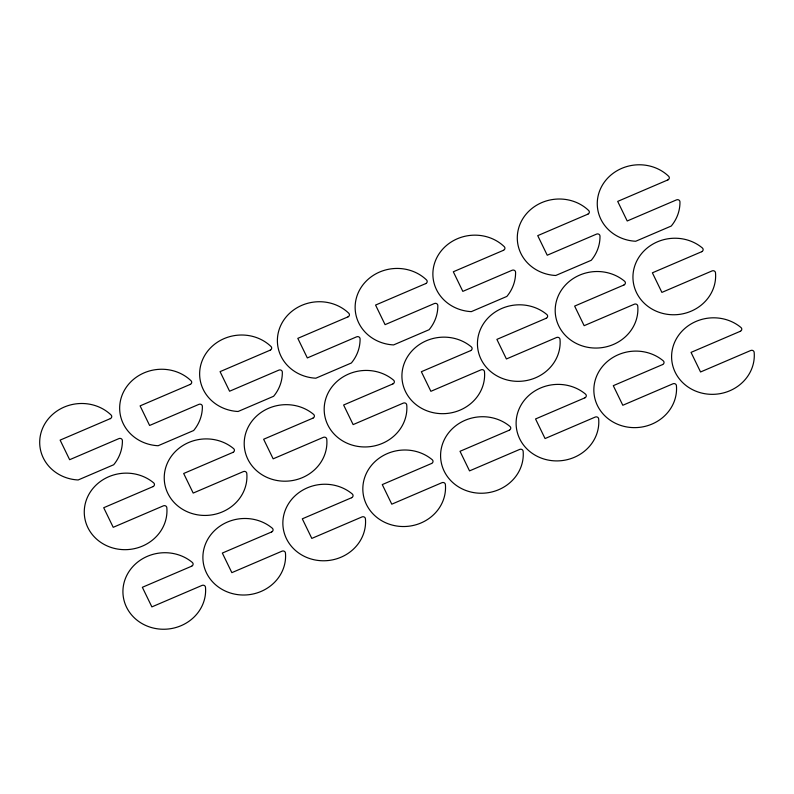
<?xml version="1.0" encoding="UTF-8"?>
<svg xmlns="http://www.w3.org/2000/svg" width="794" height="794" viewBox="0 0 794 794"><rect width="100%" height="100%" fill="white"/><g stroke="black" fill="none" stroke-linecap="round" stroke-linejoin="round"><path stroke-width="1.19" d="M110.326 418.627L60.126 440.114L69.644 459.706L118.971 438.586A2.432 2.253 -6 0 1 122.395 440.551A41.387 38.231 -6 0 1 113.691 464.748L78.149 479.973A41.387 38.231 -6 0 1 43.67 425.961A41.387 38.231 -6 0 1 111.1 415.014A2.432 2.253 -6 0 1 110.326 418.627M190.292 384.385L140.101 405.873L149.609 425.465L198.947 404.344A2.432 2.253 -6 0 1 202.371 406.31A41.387 38.231 -6 0 1 193.657 430.517L158.115 445.732A41.387 38.231 -6 0 1 123.636 391.72A41.387 38.231 -6 0 1 191.066 380.773A2.432 2.253 -6 0 1 190.292 384.385M270.258 350.144L220.067 371.642L229.585 391.224L278.912 370.103A2.432 2.253 -6 0 1 282.336 372.078A41.387 38.231 -6 0 1 273.622 396.275L238.081 411.491A41.387 38.231 -6 0 1 203.611 357.489A41.387 38.231 -6 0 1 271.042 346.531A2.432 2.253 -6 0 1 270.258 350.144M348.01 316.856L297.81 338.353L307.328 357.935L356.665 336.815A2.432 2.253 -6 0 1 360.079 338.79A41.387 38.231 -6 0 1 351.375 362.987L315.833 378.202A41.387 38.231 -6 0 1 281.354 324.2A41.387 38.231 -6 0 1 348.784 313.243A2.432 2.253 -6 0 1 348.01 316.856M425.753 283.577L375.562 305.065L385.08 324.657L434.407 303.526A2.432 2.253 -6 0 1 437.831 305.501A41.387 38.231 -6 0 1 429.127 329.699L393.576 344.924A41.387 38.231 -6 0 1 359.106 290.912A41.387 38.231 -6 0 1 426.537 279.954A2.432 2.253 -6 0 1 425.753 283.577M503.505 250.289L453.314 271.776L462.823 291.368L512.16 270.248A2.432 2.253 -6 0 1 515.584 272.213A41.387 38.231 -6 0 1 506.87 296.42L471.328 311.635A41.387 38.231 -6 0 1 436.849 257.623A41.387 38.231 -6 0 1 504.279 246.676A2.432 2.253 -6 0 1 503.505 250.289M587.917 214.142L537.727 235.639L547.235 255.221L596.572 234.101A2.432 2.253 -6 0 1 599.996 236.076A41.387 38.231 -6 0 1 591.282 260.273L555.74 275.488A41.387 38.231 -6 0 1 521.261 221.486A41.387 38.231 -6 0 1 588.691 210.529A2.432 2.253 -6 0 1 587.917 214.142M667.883 179.91L617.692 201.398L627.21 220.99L676.538 199.87A2.432 2.253 -6 0 1 679.962 201.835A41.387 38.231 -6 0 1 671.248 226.042L635.706 241.257A41.387 38.231 -6 0 1 601.237 187.245A41.387 38.231 -6 0 1 668.667 176.298A2.432 2.253 -6 0 1 667.883 179.91M153.034 486.603L103.706 507.723L113.214 527.315L163.415 505.828A2.432 2.253 -6 0 1 166.829 507.644A41.387 38.231 -6 0 1 117.641 549.071A41.387 38.231 -6 0 1 88.749 494.632A41.387 38.231 -6 0 1 153.699 482.891A2.432 2.253 -6 0 1 153.034 486.603M232.999 452.362L183.672 473.492L193.19 493.074L243.381 471.586A2.432 2.253 -6 0 1 246.795 473.403A41.387 38.231 -6 0 1 197.607 514.84A41.387 38.231 -6 0 1 168.725 460.391A41.387 38.231 -6 0 1 233.664 448.65A2.432 2.253 -6 0 1 232.999 452.362M312.975 418.13L263.638 439.251L273.156 458.833L323.357 437.345A2.432 2.253 -6 0 1 326.771 439.161A41.387 38.231 -6 0 1 277.582 480.598A41.387 38.231 -6 0 1 248.691 426.15A41.387 38.231 -6 0 1 313.63 414.408A2.432 2.253 -6 0 1 312.975 418.13M392.941 383.889L343.613 405.009L353.132 424.601L403.322 403.104A2.432 2.253 -6 0 1 406.736 404.93A41.387 38.231 -6 0 1 357.548 446.357A41.387 38.231 -6 0 1 328.666 391.918A41.387 38.231 -6 0 1 393.606 380.177A2.432 2.253 -6 0 1 392.941 383.889M470.693 350.601L421.356 371.721L430.874 391.313L481.075 369.825A2.432 2.253 -6 0 1 484.489 371.642A41.387 38.231 -6 0 1 435.301 413.079A41.387 38.231 -6 0 1 406.409 358.63A41.387 38.231 -6 0 1 471.348 346.889A2.432 2.253 -6 0 1 470.693 350.601M546.212 318.265L496.885 339.385L506.403 358.977L556.594 337.49A2.432 2.253 -6 0 1 560.008 339.306A41.387 38.231 -6 0 1 510.82 380.743A41.387 38.231 -6 0 1 481.938 326.294A41.387 38.231 -6 0 1 546.877 314.553A2.432 2.253 -6 0 1 546.212 318.265M623.965 284.977L574.638 306.097L584.146 325.689L634.346 304.201A2.432 2.253 -6 0 1 637.761 306.018A41.387 38.231 -6 0 1 588.572 347.454A41.387 38.231 -6 0 1 559.681 293.006A41.387 38.231 -6 0 1 624.63 281.265A2.432 2.253 -6 0 1 623.965 284.977M701.717 251.698L652.38 272.818L661.898 292.4L712.089 270.913A2.432 2.253 -6 0 1 715.503 272.729A41.387 38.231 -6 0 1 666.315 314.166A41.387 38.231 -6 0 1 637.433 259.717A41.387 38.231 -6 0 1 702.372 247.976A2.432 2.253 -6 0 1 701.717 251.698M191.691 566.182L142.354 587.302L151.872 606.894L202.073 585.396A2.432 2.253 -6 0 1 205.487 587.223A41.387 38.231 -6 0 1 156.299 628.649A41.387 38.231 -6 0 1 127.407 574.211A41.387 38.231 -6 0 1 192.347 562.46A2.432 2.253 -6 0 1 191.691 566.182M271.657 531.94L222.33 553.061L231.848 572.653L282.039 551.165A2.432 2.253 -6 0 1 285.453 552.981A41.387 38.231 -6 0 1 236.265 594.418A41.387 38.231 -6 0 1 207.383 539.97A41.387 38.231 -6 0 1 272.322 528.228A2.432 2.253 -6 0 1 271.657 531.94M351.633 497.709L302.296 518.829L311.814 538.411L362.004 516.924A2.432 2.253 -6 0 1 365.429 518.74A41.387 38.231 -6 0 1 316.23 560.177A41.387 38.231 -6 0 1 287.349 505.728A41.387 38.231 -6 0 1 352.288 493.987A2.432 2.253 -6 0 1 351.633 497.709M431.599 463.468L382.271 484.588L391.779 504.18L441.98 482.683A2.432 2.253 -6 0 1 445.394 484.509A41.387 38.231 -6 0 1 396.206 525.936A41.387 38.231 -6 0 1 367.314 471.497A41.387 38.231 -6 0 1 432.254 459.746A2.432 2.253 -6 0 1 431.599 463.468M509.341 430.179L460.014 451.3L469.532 470.892L519.723 449.404A2.432 2.253 -6 0 1 523.137 451.22A41.387 38.231 -6 0 1 473.949 492.647A41.387 38.231 -6 0 1 445.067 438.209A41.387 38.231 -6 0 1 510.006 426.467A2.432 2.253 -6 0 1 509.341 430.179M584.87 397.844L535.543 418.964L545.061 438.556L595.252 417.058A2.432 2.253 -6 0 1 598.666 418.885A41.387 38.231 -6 0 1 549.478 460.312A41.387 38.231 -6 0 1 520.596 405.873A41.387 38.231 -6 0 1 585.535 394.132A2.432 2.253 -6 0 1 584.87 397.844M662.623 364.555L613.286 385.676L622.804 405.268L673.004 383.78A2.432 2.253 -6 0 1 676.419 385.596A41.387 38.231 -6 0 1 627.23 427.033A41.387 38.231 -6 0 1 598.339 372.584A41.387 38.231 -6 0 1 663.278 360.843A2.432 2.253 -6 0 1 662.623 364.555M740.365 331.267L691.038 352.387L700.556 371.979L750.747 350.491A2.432 2.253 -6 0 1 754.161 352.308A41.387 38.231 -6 0 1 704.973 393.745A41.387 38.231 -6 0 1 676.091 339.296A41.387 38.231 -6 0 1 741.03 327.555A2.432 2.253 -6 0 1 740.365 331.267"/></g></svg>
